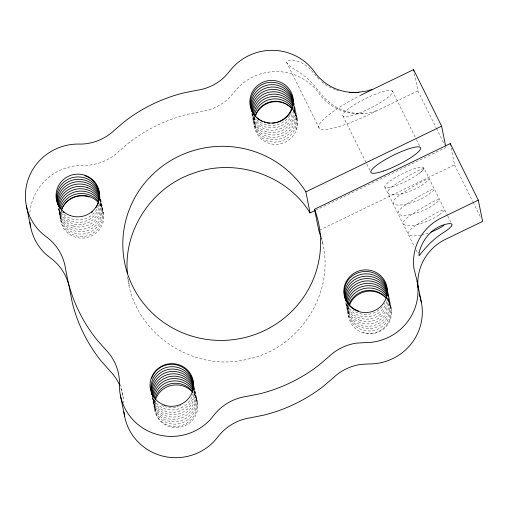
<?xml version="1.0" encoding="UTF-8"?>
<svg xmlns="http://www.w3.org/2000/svg" width="508" height="508" viewBox="0 0 508 508"><rect width="100%" height="100%" fill="white"/><g stroke="black" fill="none" stroke-linecap="round" stroke-linejoin="round"><path stroke-width="0.38" stroke-dasharray="2.54 1.91" d="M319.214 128.175L286.734 62.725L286.887 61.697C290.392 58.293 295.935 60.738 299.834 62.059C308.578 65.602 313.893 73.59 319.938 80.34M414.331 73.431L417.855 90.907L369.805 114.154A54.439 10.497 -26.4 0 1 318.929 127.781A54.439 10.497 -26.4 0 1 359.778 95.733M319.519 230.181L454.546 164.859L451.174 148.139M315.741 210.191L445.91 147.46M376.187 110.763C357.765 117.9 336.252 110.979 323.234 96.711C316.795 88.709 310.756 80.169 302.089 74.346C297.263 70.161 290.373 68.066 286.734 62.725M363.15 113.487L360.998 113.748A49.486 48.495 -11.4 0 1 320.345 95.352L318.891 93.275A52.457 51.403 -11.4 0 0 234.093 92.297L228.86 98.228A49.486 48.495 -11.4 0 1 201.359 111.531L188.043 114.167A158.356 155.181 -11.4 0 0 128.841 142.805L118.593 151.581A49.486 48.495 -11.4 0 1 85.941 165.354L83.122 165.341A52.457 51.403 -11.4 0 0 29.845 213.1M336.696 90.221L338.887 90.792M335.35 89.694L327.717 86.201L320.999 81.242M417.855 90.907L436.093 127.667M436.442 128.372L444.506 144.628M454.546 164.859L472.783 201.613M473.132 202.324L480.847 217.869M392.297 90.932L416.141 138.995M416.49 139.7L420.351 147.479M423.926 167.996A21.774 4.197 -26.4 0 1 395.307 185.884A21.774 4.197 -26.4 0 1 393.821 178.518A21.774 4.197 -26.4 0 1 423.926 167.996L447.415 215.335M447.764 216.046L451.974 224.523M384.772 186.938L414.604 247.059M416.008 249.892L417.76 253.429M343.027 116.103L366.522 163.462M366.878 164.173L370.732 171.945M321.323 238.112C337.166 289.414 301.32 347.656 249.257 358.75C194.374 373.92 133.566 333.667 127.47 276.689M388.061 292.456L391.281 308.413M345.745 302.901L348.501 316.579M321.297 236.633L322.675 243.472M294.056 102.984L297.275 118.942M251.739 113.43L254.502 127.108M194.424 386.969L197.491 402.171M152.108 397.415L154.711 410.337M100.724 199.022L103.486 212.7M120.631 384.486L123.298 397.827M58.102 207.943L60.706 220.866M129.311 285.807L128.029 278.695M120.815 387.998A49.486 48.495 -11.4 0 1 123.736 402.882M387.547 299.879A21.774 21.336 -11.4 0 1 373.882 333.458A21.774 21.336 -11.4 0 1 348.837 307.27M293.541 110.407A21.774 21.336 -11.4 0 1 279.883 143.986A21.774 21.336 -11.4 0 1 254.838 117.793M99.752 204.159A21.774 21.336 -11.4 0 1 86.087 237.744A21.774 21.336 -11.4 0 1 61.043 211.55M193.751 393.637A21.774 21.336 -11.4 0 1 180.092 427.215A21.774 21.336 -11.4 0 1 155.048 401.022M428.358 233.02A21.514 6.242 -20.9 0 1 422.123 234.823M420.935 235.09A21.514 6.242 -20.9 0 1 413.163 227.349A21.514 1.981 -31.6 0 1 439.083 211.595A21.514 1.981 -31.6 0 1 438.906 214.992M438.899 214.986A21.514 6.242 -20.9 0 1 410.426 225.596A21.514 6.242 -20.9 0 1 408.064 217.068A21.514 1.981 -31.6 0 1 433.984 201.314A21.514 1.981 -31.6 0 1 433.8 204.705A21.514 6.242 -20.9 0 1 405.327 215.316A21.514 6.242 -20.9 0 1 402.958 206.788A21.514 1.981 -31.6 0 1 428.885 191.027A21.514 1.981 -31.6 0 1 428.701 194.424A21.514 6.242 -20.9 0 1 400.221 205.035A21.514 6.242 -20.9 0 1 397.859 196.501A21.514 1.981 -31.6 0 1 423.78 180.746A21.514 1.981 -31.6 0 1 423.596 184.144A21.514 6.242 -20.9 0 1 395.122 194.755A21.514 6.242 -20.9 0 1 392.754 186.22A21.514 1.981 -31.6 0 1 418.681 170.466A21.514 1.981 -31.6 0 1 418.497 173.857M252.451 113.462A21.526 20.58 -35.8 0 0 270.453 132.531A21.526 20.58 -35.8 0 0 293.624 117.894A21.526 21.19 32 0 0 293.878 104.788M252.247 113.69A21.526 20.58 -35.8 0 0 271.297 130.27A21.526 20.58 -35.8 0 0 293.148 115.532A21.526 21.19 32 0 0 294.018 105.023M291.154 113.252A21.526 20.58 -35.8 0 1 290.519 114.427M289.814 115.57A21.526 20.58 -35.8 0 1 254.032 116.18M252.368 113.849A21.526 20.58 -35.8 0 0 272.148 127.927A21.526 20.58 -35.8 0 0 292.671 113.17A21.526 21.19 32 0 0 293.84 106.648M293.929 105.88A21.526 21.19 32 0 1 294.1 120.256A21.526 20.58 -35.8 0 1 270.275 134.817A21.526 20.58 -35.8 0 1 252.921 114.522M254.813 117.697A21.526 20.58 -35.8 0 0 269.767 141.542A21.526 20.58 -35.8 0 0 295.529 127.356A21.526 21.19 32 0 0 292.868 108.217M254.095 116.63A21.526 20.58 -35.8 0 0 269.932 139.319A21.526 20.58 -35.8 0 0 295.053 124.987A21.526 21.19 32 0 0 293.789 108.153M253.397 116.884A21.526 20.58 -35.8 0 0 270.751 137.179A21.526 20.58 -35.8 0 0 294.577 122.625A21.526 21.19 32 0 0 293.897 107.004M293.345 110.579A21.526 21.19 32 0 1 296.005 129.718M384.588 303.435A21.526 21.406 -53.4 0 1 383.889 304.597M382.276 306.769A21.526 21.406 -53.4 0 1 359.105 313.385A21.526 20.364 1.2 0 1 353.193 310.356M360.534 320.478A21.526 20.364 1.2 0 1 346.272 303.346M387.972 293.802A21.526 21.406 -53.4 0 1 360.058 318.11A21.526 20.364 1.2 0 1 346.24 303.505M388.169 294.85A21.526 21.406 -53.4 0 1 360.534 320.478M347.053 304.775A21.526 20.364 1.2 0 0 359.581 315.747A21.526 21.406 -53.4 0 0 387.636 298.158M387.845 294.646A21.526 21.406 -53.4 0 1 361.01 322.84A21.526 20.364 1.2 0 1 346.647 304.438M348.532 306.445A21.526 20.364 1.2 0 0 362.439 329.933A21.526 21.406 -53.4 0 0 387.49 298.132M387.68 296.932A21.526 21.406 -53.4 0 1 361.963 327.565A21.526 20.364 1.2 0 1 347.815 305.34M347.18 304.241A21.526 20.364 1.2 0 0 361.486 325.203A21.526 21.406 -53.4 0 0 388.322 297.009M386.41 298.304A21.526 21.406 -53.4 0 1 362.915 332.296M180.734 405.454A21.526 20.58 -35.8 0 1 179.502 406M178.238 406.464A21.526 20.58 -35.8 0 1 176.949 406.857M175.647 407.162A21.526 20.58 -35.8 0 1 165.138 406.698M163.894 406.273A21.526 20.58 -35.8 0 1 161.512 405.2M194.202 388.125A21.526 21.19 32 0 1 193.599 399.942A21.526 20.58 -35.8 0 1 171.088 414.636A21.526 20.58 -35.8 0 1 152.521 396.811M152.819 398.259A21.526 20.58 -35.8 0 0 172.599 412.331A21.526 20.58 -35.8 0 0 193.123 397.58A21.526 21.19 32 0 0 194.291 391.058M153.835 399.472A21.526 20.58 -35.8 0 0 174.117 409.842A21.526 20.58 -35.8 0 0 192.646 395.211A21.526 21.19 32 0 0 193.04 393.941M152.902 397.872A21.526 20.58 -35.8 0 0 170.904 416.941A21.526 20.58 -35.8 0 0 194.075 402.304A21.526 21.19 32 0 0 194.329 389.192M193.573 391.389A21.526 21.19 32 0 1 195.504 409.397A21.526 20.58 -35.8 0 1 169.742 423.589A21.526 20.58 -35.8 0 1 154.788 399.745M153.918 399.98A21.526 20.58 -35.8 0 0 170.555 421.488A21.526 20.58 -35.8 0 0 195.028 407.035A21.526 21.19 32 0 0 193.758 390.201M153.365 398.926A21.526 20.58 -35.8 0 0 170.726 419.227A21.526 20.58 -35.8 0 0 194.551 404.666A21.526 21.19 32 0 0 194.38 390.29M155.581 400.825A21.526 20.58 -35.8 0 0 169.583 425.793A21.526 20.58 -35.8 0 0 195.98 411.759A21.526 21.19 32 0 0 194.056 393.757M100.254 199.015A21.526 21.406 -53.4 0 1 72.974 225.939M100.419 199.269A21.526 21.406 -53.4 0 1 72.498 223.577A21.526 20.364 1.2 0 1 58.68 208.972M98.673 205.2A21.526 21.406 -53.4 0 1 71.545 218.846A21.526 20.364 1.2 0 1 60.998 211.214M58.985 209.055A21.526 20.364 1.2 0 0 72.022 221.215A21.526 21.406 -53.4 0 0 100.273 200.933M72.974 225.939A21.526 20.364 1.2 0 1 58.712 208.813M99.93 203.594A21.526 21.406 -53.4 0 1 74.879 235.394A21.526 20.364 1.2 0 1 61.297 210.668M100.127 202.394A21.526 21.406 -53.4 0 1 74.403 233.032A21.526 20.364 1.2 0 1 60.262 210.801M100.292 200.114A21.526 21.406 -53.4 0 1 73.45 228.302A21.526 20.364 1.2 0 1 59.074 208.623M99.651 200.031A21.526 21.406 -53.4 0 1 73.927 230.67A21.526 20.364 1.2 0 1 59.779 208.439M355.181 114.567A27.711 5.347 -26.4 0 0 392.601 91.713A27.711 5.347 -26.4 0 0 355.2 104.273A27.711 5.347 -26.4 0 0 355.181 114.567"/><path stroke-width="0.76" d="M445.605 145.936L441.623 126.181L413.563 69.634L365.512 92.875A54.439 10.497 -26.4 0 0 360.413 95.409M418.014 287.604A49.486 48.495 -11.4 0 1 445.668 239.243L482.6 221.405L478.307 200.127L450.253 143.58L314.528 209.245L315.017 210.49L310.051 212.935L305.88 191.853L441.623 126.181M478.307 200.127L441.382 217.964A49.486 48.495 -11.4 0 0 413.976 268.491L415.76 275.895A52.457 51.403 -11.4 0 1 364.573 342.659L356.603 343.116A49.486 48.495 -11.4 0 0 329.108 356.419L318.853 365.195A158.356 155.181 -11.4 0 1 259.658 393.833L246.336 396.469A49.486 48.495 -11.4 0 0 215.303 413.512L210.064 419.843A52.457 51.403 -11.4 0 1 152.07 432.784A52.457 51.403 -11.4 0 1 119.405 384.372L119.444 381.61A49.486 48.495 -11.4 0 0 105.664 349.663L96.806 339.674A158.356 155.181 -11.4 0 1 68.085 281.794L65.507 268.745A49.486 48.495 -11.4 0 0 48.387 238.417L41.973 233.324A52.457 51.403 -11.4 0 1 29.248 176.505A52.457 51.403 -11.4 0 1 78.835 144.062L81.648 144.082A49.486 48.495 -11.4 0 0 114.3 130.308L124.549 121.526A158.356 155.181 -11.4 0 1 183.75 92.888L197.072 90.253A49.486 48.495 -11.4 0 0 224.568 76.949L229.806 71.025A52.457 51.403 -11.4 0 1 314.598 72.003L316.052 74.073A49.486 48.495 -11.4 0 0 356.705 92.469L366.947 90.996L371.9 89.484M358.883 92.329L349.333 92.526M305.88 191.853L303.936 188.811A98.977 96.99 -11.4 0 0 136.982 193.948A98.977 96.99 -11.4 0 0 211.614 339.998A98.977 96.99 -11.4 0 0 315.017 210.49M310.051 212.935C286.715 174.701 235.617 157.855 193.783 173.133C152.305 186.652 122.955 230.13 127.464 273.768M320.421 235.204L320.802 236.385M320.237 234.613L318.802 230.524L314.528 209.245M419.335 294.215L420.053 297.174A52.457 51.403 -11.4 0 1 368.865 363.938L360.89 364.395A49.486 48.495 -11.4 0 0 333.394 377.692L323.145 386.474A158.356 155.181 -11.4 0 1 263.944 415.112L250.628 417.747A49.486 48.495 -11.4 0 0 219.589 434.785L214.357 441.122A52.457 51.403 -11.4 0 1 159.302 455.111A52.457 51.403 -11.4 0 1 123.946 411.791M450.253 143.58L450.558 145.097M413.563 69.634L413.874 71.152M417.074 281.115L421.367 302.393M120.339 395.078L124.625 416.357M26.333 205.607L30.62 226.886M119.729 385.305A49.486 48.495 -11.4 0 0 109.957 370.942L101.092 360.953A158.356 155.181 -11.4 0 1 72.377 303.073L69.793 290.017A49.486 48.495 -11.4 0 0 52.68 259.69L46.266 254.603A52.457 51.403 -11.4 0 1 29.94 222.32M349.225 305.975A21.774 21.336 -11.4 0 1 385.813 297.821M255.219 116.503A21.774 21.336 -11.4 0 1 291.808 108.35M61.43 210.261A21.774 21.336 -11.4 0 1 78.105 195.821A21.774 21.336 -11.4 0 1 98.914 203.105M155.435 399.733A21.774 21.336 -11.4 0 1 172.11 385.293A21.774 21.336 -11.4 0 1 192.919 392.576M444.005 225.266A21.514 6.242 -20.9 0 1 430.886 232.099M291.719 108.439A21.526 20.58 -35.8 0 1 272.548 123.133M269.888 123.177A21.526 20.58 -35.8 0 1 267.252 122.898M265.957 122.631A21.526 20.58 -35.8 0 1 264.687 122.288M262.236 121.368A21.526 20.58 -35.8 0 1 261.061 120.79M259.937 120.142A21.526 20.58 -35.8 0 1 256.845 117.786M255.067 115.907A21.526 20.58 -35.8 0 1 251.714 96.241A21.526 21.19 32 0 1 275.076 82.563A21.526 21.19 32 0 1 293.351 102.953M293.402 102.419A21.526 21.19 32 0 0 273.355 87.027A21.526 21.19 32 0 0 252.673 100.965A21.526 20.58 -35.8 0 0 251.593 110.039M293.275 101.352A21.526 21.19 32 0 0 273.552 84.696A21.526 21.19 32 0 0 252.19 98.603A21.526 20.58 -35.8 0 0 251.892 111.487M293.453 103.518A21.526 21.19 32 0 0 273.164 89.376A21.526 21.19 32 0 0 253.149 103.334A21.526 20.58 -35.8 0 0 251.974 111.1M293.421 104.635A21.526 21.19 32 0 0 272.967 91.751A21.526 21.19 32 0 0 253.625 105.696A21.526 20.58 -35.8 0 0 252.438 112.154M292.392 105.854A21.526 21.19 32 0 0 271.913 96.628A21.526 21.19 32 0 0 254.578 110.427A21.526 20.58 -35.8 0 0 253.619 114.268M293.306 105.791A21.526 21.19 32 0 0 272.771 94.145A21.526 21.19 32 0 0 254.102 108.058A21.526 20.58 -35.8 0 0 252.99 113.208M292.868 108.217A21.526 21.19 32 0 0 272.39 98.99A21.526 21.19 32 0 0 255.054 112.789A21.526 20.58 -35.8 0 0 254.337 115.335M255.53 115.151A21.526 21.19 32 0 1 272.199 101.448A21.526 21.19 32 0 1 292.544 109.499M358.629 311.023A21.526 20.364 1.2 0 1 345.446 285.071A21.526 20.364 1.2 0 1 372.815 272.599A21.526 21.406 -53.4 0 1 387.331 291.751M387.299 294.45A21.526 21.406 -53.4 0 1 387.153 295.796M346.158 300.793A21.526 20.364 1.2 0 1 374.72 282.054A21.526 21.406 -53.4 0 1 387.325 293.408M345.694 299.707A21.526 20.364 1.2 0 1 374.244 279.692A21.526 21.406 -53.4 0 1 387.369 292.284M346.062 301.225A21.526 20.364 1.2 0 1 350.863 279.914A21.526 20.364 1.2 0 1 373.291 274.968A21.526 21.406 -53.4 0 1 387.496 291.44M345.497 299.885A21.526 20.364 1.2 0 1 373.767 277.33A21.526 21.406 -53.4 0 1 387.337 291.192M348.056 304.076A21.526 20.364 1.2 0 1 376.155 289.147A21.526 21.406 -53.4 0 1 386.747 297.015M346.704 301.879A21.526 20.364 1.2 0 1 375.202 284.423A21.526 21.406 -53.4 0 1 387.204 294.564M348.856 305.2A21.526 20.364 1.2 0 1 376.631 291.516A21.526 21.406 -53.4 0 1 386.41 298.304M387.013 295.764A21.526 21.406 -53.4 0 0 375.679 286.785A21.526 20.364 1.2 0 0 347.339 302.971M153.359 397.104A21.526 20.58 -35.8 0 1 152.787 395.948M152.286 394.754A21.526 20.58 -35.8 0 1 152.165 380.644A21.526 21.19 32 0 1 174.866 366.878A21.526 21.19 32 0 1 193.7 386.029M151.689 378.282A21.526 21.19 32 0 1 178.321 365.398A21.526 21.19 32 0 1 192.564 391.579M193.389 386.683A21.526 21.19 32 0 0 172.942 373.793A21.526 21.19 32 0 0 153.6 387.737A21.526 20.58 -35.8 0 0 152.425 395.51M193.726 385.756A21.526 21.19 32 0 0 174.003 369.106A21.526 21.19 32 0 0 152.641 383.013A21.526 20.58 -35.8 0 0 152 394.646M193.853 386.829A21.526 21.19 32 0 0 173.806 371.437A21.526 21.19 32 0 0 153.118 385.375A21.526 20.58 -35.8 0 0 152.044 394.443M152.889 396.564A21.526 20.58 -35.8 0 1 154.076 390.1A21.526 21.19 32 0 1 172.745 376.187A21.526 21.19 32 0 1 193.281 387.833M192.519 391.541A21.526 21.19 32 0 0 172.174 383.489A21.526 21.19 32 0 0 155.505 397.199A21.526 20.58 -35.8 0 0 155.105 398.462M193.097 389.026A21.526 21.19 32 0 0 172.555 378.6A21.526 21.19 32 0 0 154.553 392.468A21.526 20.58 -35.8 0 0 153.594 396.31M192.843 390.265A21.526 21.19 32 0 0 172.364 381.032A21.526 21.19 32 0 0 155.029 394.83A21.526 20.58 -35.8 0 0 154.311 397.377M64.116 212.649A21.526 20.364 1.2 0 1 63.125 211.779M60.522 208.851A21.526 20.364 1.2 0 1 61.068 184.944A21.526 20.364 1.2 0 1 85.261 178.067A21.526 21.406 -53.4 0 1 99.797 198.565M84.785 175.704A21.526 21.406 -53.4 0 1 97.727 204.102M97.174 205.34A21.526 21.406 -53.4 0 1 95.853 207.696M92.38 211.823A21.526 21.406 -53.4 0 1 91.357 212.712M57.76 204.083A21.526 20.364 1.2 0 1 86.214 182.797A21.526 21.406 -53.4 0 1 99.778 196.653M99.809 197.745A21.526 21.406 -53.4 0 0 86.69 185.16A21.526 20.364 1.2 0 0 58.134 205.175M99.663 195.586A21.526 21.406 -53.4 0 0 85.738 180.429A21.526 20.364 1.2 0 0 64.281 184.493A21.526 20.364 1.2 0 0 57.728 204.241M58.598 206.261A21.526 20.364 1.2 0 1 87.166 187.522M87.166 187.522A21.526 21.406 -53.4 0 1 99.771 198.869M59.779 208.439A21.526 20.364 1.2 0 1 88.119 192.253A21.526 21.406 -53.4 0 1 98.711 200.114M98.381 201.409A21.526 21.406 -53.4 0 0 88.595 194.615A21.526 20.364 1.2 0 0 60.82 208.299M98.977 198.869A21.526 21.406 -53.4 0 0 87.643 189.89A21.526 20.364 1.2 0 0 59.303 206.077M61.703 209.448A21.526 20.364 1.2 0 1 89.071 196.977M419.036 252.882L419.075 255.861C426.206 246.583 434.435 237.954 444.595 231.864A21.774 4.197 -26.3 0 0 443.205 224.981C430.86 229.044 422.015 240.494 419.036 252.882M383.242 171.113A27.711 5.347 -26.4 0 0 420.656 148.26A27.711 5.347 -26.4 0 0 383.254 160.82A27.711 5.347 -26.4 0 0 383.242 171.113M358.362 311.417A21.774 21.336 -11.4 0 0 386.988 287.134A21.774 21.336 -11.4 0 0 351.453 275.107A21.774 21.336 -11.4 0 0 358.362 311.417M264.363 121.945A21.774 21.336 -11.4 0 0 292.983 97.663A21.774 21.336 -11.4 0 0 257.448 85.636A21.774 21.336 -11.4 0 0 264.363 121.945M70.568 215.697A21.774 21.336 -11.4 0 0 99.193 191.421A21.774 21.336 -11.4 0 0 63.652 179.394A21.774 21.336 -11.4 0 0 70.568 215.697M164.573 405.168A21.774 21.336 -11.4 0 0 193.199 380.892A21.774 21.336 -11.4 0 0 157.658 368.865A21.774 21.336 -11.4 0 0 164.573 405.168"/></g></svg>
